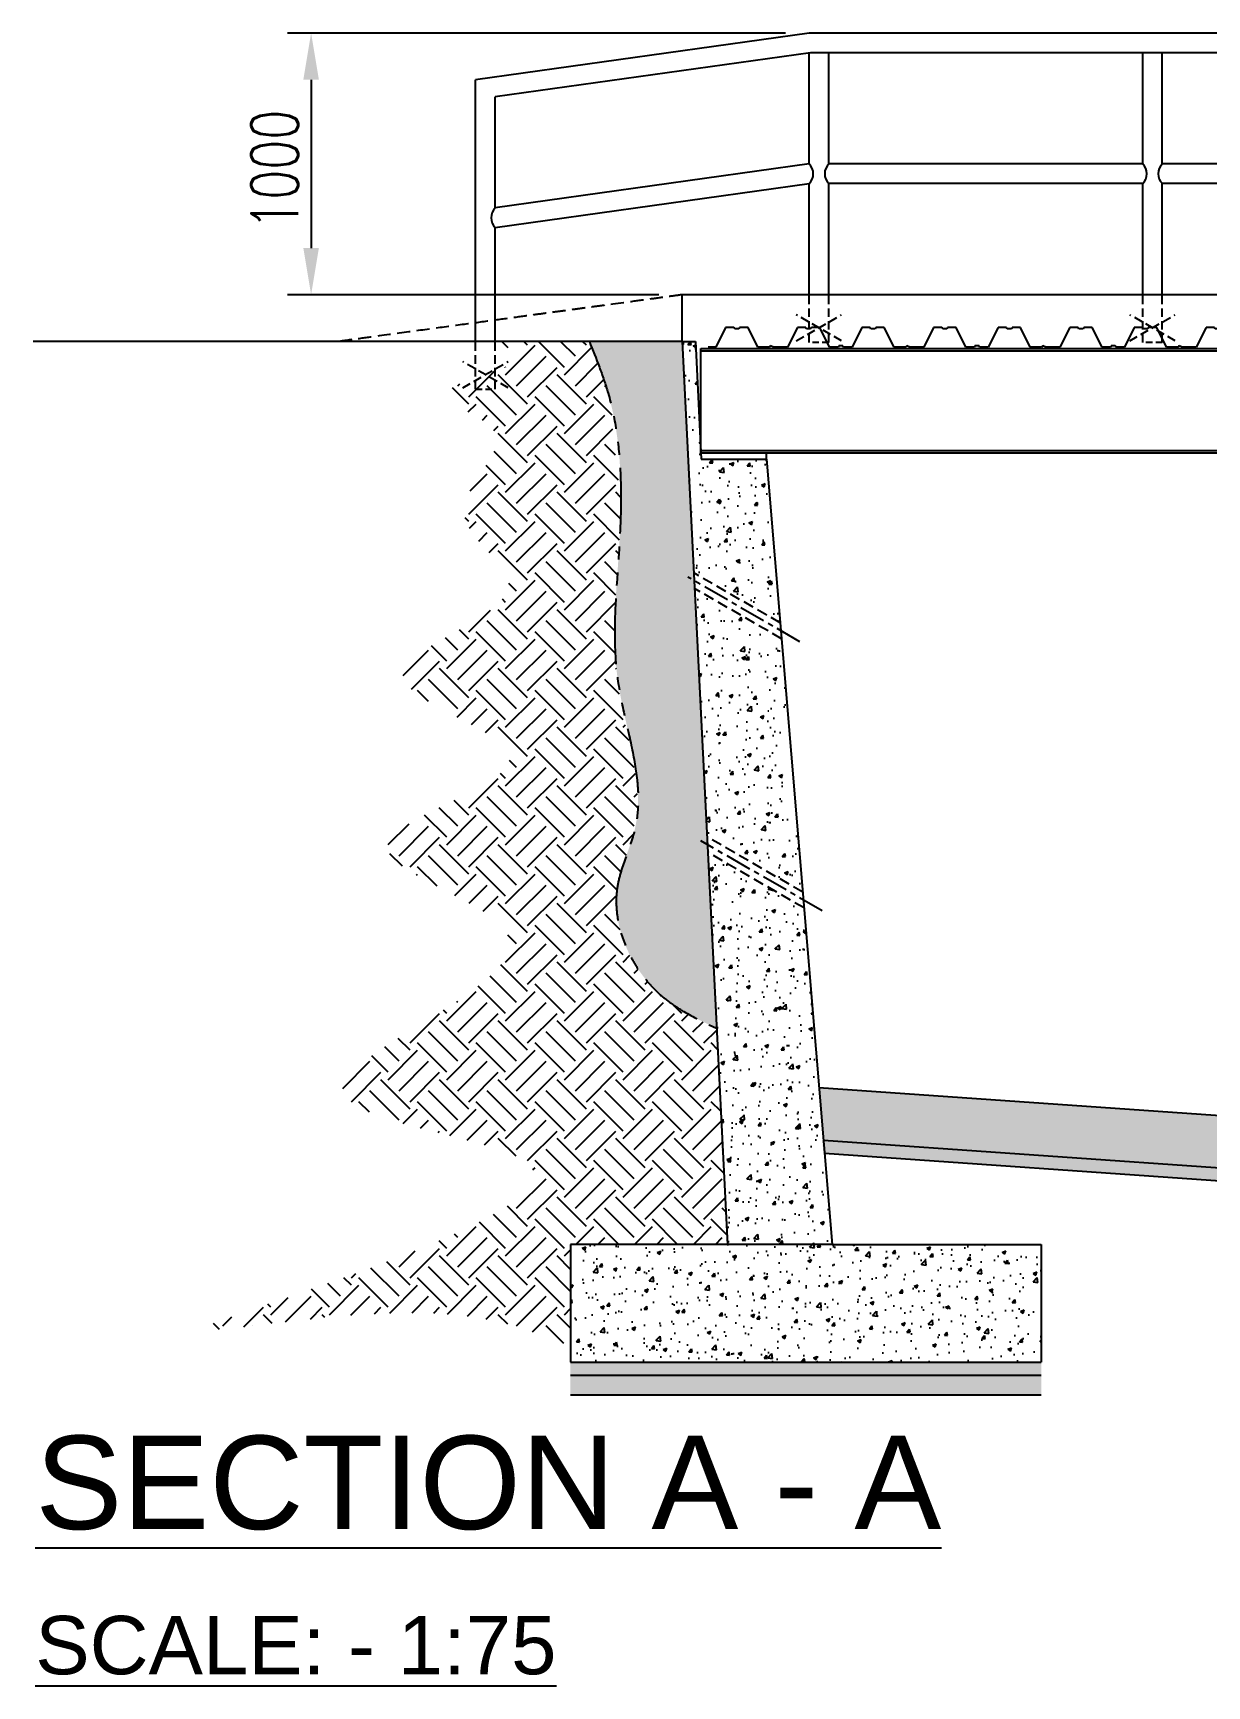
# Model space of a CAD drawing. Header units: millimetres. Extents: x -605628 to 223188, y -4937 to 493520.
# Drawn here: x -390423 to -385936, y 422634 to 428951 of the extents above; entities that cross this region are included whole.
import ezdxf

# ---------------------------------------------------------------- set-up
doc = ezdxf.new("R2010")
doc.units = ezdxf.units.MM
doc.header["$LTSCALE"] = 100
doc.header["$MEASUREMENT"] = 0
doc.header["$PDMODE"] = 3
doc.header["$PDSIZE"] = -0.5
for name, pattern in [('CENTER', [2, 1.25, -0.25, 0.25, -0.25]), ('DASHED', [0.75, 0.5, -0.25]), ('HIDDEN', [0.375, 0.25, -0.125]), ('PHANTOM', [2.5, 1.25, -0.25, 0.25, -0.25, 0.25, -0.25])]:
    doc.linetypes.add(name, pattern=pattern)
doc.layers.get('Defpoints').update_dxf_attribs({"color": 1})
for name, color, linetype in [('CFD-3', 3, 'Continuous'), ('Column', 2, 'Continuous'), ('Grid-line', 8, 'CENTER'), ('S-Dim', 1, 'Continuous'), ('S-Hatch', 8, 'Continuous'), ('ST-FOOTING', 4, 'HIDDEN'), ('ST-HATCH', 8, 'Continuous'), ('TITLE', 2, 'Continuous'), ('VENT-PIPE', 8, 'Continuous')]:
    doc.layers.add(name, color=color, linetype=linetype)
doc.styles.add('Roomname', font='sanss___.ttf')
doc.styles.add('SKEL 1_75xp', font='romans.shx', dxfattribs={"width": 0.75, "height": 178.5})
doc.dimstyles.new('1-75', dxfattribs={"dimtxt": 178.5, "dimasz": 178.5, "dimexe": 90, "dimexo": 90, "dimgap": 50, "dimtad": 1, "dimdec": 0, "dimzin": 3, "dimdsep": 46, "dimtxsty": 'SKEL 1_75xp', "dimcen": 0.0625, "dimclrd": 1, "dimclre": 1, "dimclrt": 2, "dimaunit": 1, "dimadec": 0, "dimazin": 0, "dimtfac": 1, "dimtdec": 0, "dimtofl": 0, "dimtmove": 0, "dimatfit": 3, "dimfxl": 50, "dimtolj": 1, "dimtzin": 0, "dimarcsym": 0})
pattern_1 = [(50, (-41669.96, 6719.1), (143.452037, -12.550427), [15, -165]), (355, (-41669.96, 6719.1), (-27.750267, 150.438427), [12, -132]), (100.451444, (-41658.01, 6718.06), (115.70177, 137.887998), [12.74804, -140.228422]), (46.1842, (-41669.96, 6759.1), (213.448266, -33.103856), [22.5, -247.5]), (96.635635, (-41652.18, 6756.34), (186.93239, 194.82372), [19.12207, -210.34275]), (351.184164, (-41669.96, 6759.1), (186.93239, 194.82372), [18, -198]), (21, (-41649.96, 6749.1), (119.38141, -80.523778), [15, -165]), (326, (-41649.96, 6749.1), (48.663066, 145.03001), [12, -132]), (71.451445, (-41640.02, 6742.39), (168.044475, 64.50623), [12.748038, -140.228422]), (37.5, (-41669.964, 6719.103), (2.431971, 66.578771), [0, -130.4, 0, -134, 0, -132.5]), (7.5, (-41669.964, 6719.1), (52.6139075, 78.882342), [0, -76.4, 0, -127.4, 0, -50.5]), (327.5, (-41714.564, 6719.1), (106.764487, -4.5109743), [0, -50, 0, -156, 0, -207]), (317.5, (-41734.56, 6719.1), (116.637234, 20.020996), [0, -65, 0, -103.6, 0, -147])]

# ---------------------------------------------------------------- blocks, each defined once
blk = doc.blocks.new('CFD')
at = {"layer": 'Column'}
for p, q in [((2.25, -0.25), (4, 3.25)), ((4, 3.25), (5.5, 3.25)), ((5.5, 3.25), (5.62, 3)), ((5.62, 3), (6.37, 3)), ((6.37, 3), (6.5, 3.25)), ((6.5, 3.25), (8, 3.25)), ((8, 3.25), (9.75, -0.25)), ((13.75, -0.25), (15.5, 3.25)), ((15.5, 3.25), (17, 3.25)), ((17, 3.25), (17.13, 3)), ((17.13, 3), (17.88, 3)), ((17.88, 3), (18, 3.25)), ((18, 3.25), (19.5, 3.25)), ((19.5, 3.25), (21.25, -0.25)), ((0, 0), (0.25, -0.25)), ((23.75, -0.25), (24.3, 0)), ((24.3, 0), (24.5, -0.25)), ((0.25, -0.25), (2.25, -0.25)), ((9.75, -0.25), (11.25, -0.25)), ((11.25, -0.25), (11.38, 0)), ((11.38, 0), (12.13, 0)), ((12.13, 0), (12.25, -0.25)), ((12.25, -0.25), (13.75, -0.25)), ((21.25, -0.25), (23.75, -0.25))]:
    blk.add_line(p, q, dxfattribs=at)
blk = doc.blocks.new('*D75')
at = {"layer": 'Defpoints', "color": 0, "transparency": 16777216}
for p in [(-387456.2, 428950.5), (-389360, 427950.5), (-387941.2, 427950.5)]:
    blk.add_point(p, dxfattribs=at)
at = {"layer": 'S-Dim', "color": 1, "lineweight": -2, "transparency": 16777216}
for p, q in [((-387546.2, 428950.5), (-389450, 428950.5)), ((-389360, 428772), (-389360, 428129)), ((-388031.2, 427950.5), (-389450, 427950.5))]:
    blk.add_line(p, q, dxfattribs=at)
at = {"layer": 'S-Dim', "color": 1, "transparency": 16777216}
for points in [[(-389389.7, 428772), (-389330.2, 428772), (-389360, 428950.5)], [(-389389.7, 428129), (-389330.2, 428129), (-389360, 427950.5)]]:
    blk.add_solid(points, dxfattribs=at)
at = {"layer": 'S-Dim', "color": 5, "transparency": 16777216, "insert": (-389648, 428428), "char_height": 178.5, "attachment_point": 5, "rotation": 90, "style": 'SKEL 1_75xp'}
blk.add_mtext('\\A1;{\\C5;\\P}1000', dxfattribs=at)

msp = doc.modelspace()

# ---------------------------------------------------------------- hatches: boundary and pattern name
h = msp.add_hatch()
h.set_pattern_fill('AR-CONC', color=8, scale=20, style=0)
h.set_pattern_definition(pattern_1)
h.paths.add_polyline_path([(-387618.7, 427321.6), (-387868.7, 427321.6), (-387891.2, 427771.6), (-387941.2, 427771.6), (-387897, 426887.3), (-387566.6, 426696.5)])
h = msp.add_hatch()
h.set_pattern_fill('AR-CONC', color=8, scale=20, style=0)
h.set_pattern_definition(pattern_1)
h.paths.add_polyline_path([(-387561.5, 426635.9), (-387894, 426827.8), (-387846.5, 425879.1), (-387480.9, 425668)])
h = msp.add_hatch()
h.set_pattern_fill('AR-CONC', color=8, scale=20, style=0)
h.set_pattern_definition(pattern_1)
h.paths.add_polyline_path([(-387475.8, 425607.3), (-387843.6, 425819.6), (-387768.7, 424321.6), (-387368.7, 424321.6)])
h = msp.add_hatch()
h.set_pattern_fill('AR-CONC', color=8, scale=20, style=0)
h.set_pattern_definition(pattern_1)
h.paths.add_polyline_path([(-382318.7, 424921.6), (-384868.2, 424743.8), (-387418.7, 424921.6), (-387401.9, 424720.4), (-384870.9, 424544), (-382335.4, 424721.3)])
h = msp.add_hatch()
h.set_pattern_fill('AR-CONC', color=8, scale=20, style=0)
h.set_pattern_definition(pattern_1)
h.paths.add_polyline_path([(-386568.7, 424321.6), (-387368.7, 424321.6), (-387768.7, 424321.6), (-388368.7, 424321.6), (-388368.7, 423871.6), (-386568.7, 423871.6)])
at = {"layer": 'S-Hatch'}
h = msp.add_hatch(dxfattribs=at)
h.set_pattern_fill('EARTH', color=256, scale=635, angle=45, style=0)
h.set_pattern_definition([(45, (-41669.96, 4590.66), (1e-14, 224.506403), [158.75, -158.75]), (45, (-41712.06, 4632.75), (1e-14, 224.506403), [158.75, -158.75]), (45, (-41754.15, 4674.85), (1e-14, 224.506403), [158.75, -158.75]), (135, (-41754.15, 4702.91), (-224.506403, 4e-14), [158.75, -158.75]), (135, (-41712.06, 4745), (-224.506403, 4e-14), [158.75, -158.75]), (135, (-41669.96, 4787.1), (-224.506403, 4e-14), [158.75, -158.75])])
h.paths.add_polyline_path([(-388203, 427638.4), (-388202.9, 427639.2), (-388202.8, 427640.1)])
h.paths.add_polyline_path([(-388209.6, 427533.9), (-388209.6, 427534.8), (-388209.6, 427533)])
h.paths.add_polyline_path([(-388209.6, 427530.4), (-388209.6, 427531.2), (-388209.6, 427529.5)])
h.paths.add_polyline_path([(-388209.6, 427537.4), (-388209.6, 427538.3), (-388209.6, 427536.5)])
h.paths.add_polyline_path([(-388209.6, 427526.8), (-388209.6, 427527.7), (-388209.6, 427526)])
h.paths.add_polyline_path([(-388209.5, 427540.9), (-388209.5, 427541.8), (-388209.5, 427540)])
h.paths.add_polyline_path([(-388209.6, 427523.3), (-388209.6, 427524.2), (-388209.6, 427522.4)])
h.paths.add_polyline_path([(-388209.5, 427544.4), (-388209.4, 427545.3), (-388209.5, 427543.5)])
h.paths.add_polyline_path([(-388209.6, 427519.8), (-388209.6, 427520.7), (-388209.6, 427518.9)])
h.paths.add_polyline_path([(-388209.4, 427547.9), (-388209.4, 427548.8), (-388209.4, 427547.1)])
h.paths.add_polyline_path([(-388209.6, 427516.3), (-388209.6, 427517.2), (-388209.6, 427515.4)])
h.paths.add_polyline_path([(-388209.3, 427551.5), (-388209.3, 427552.3), (-388209.3, 427550.6)])
h.paths.add_polyline_path([(-388209.6, 427513.4), (-388209.6, 427513.6), (-388209.6, 427511.9), (-388209.5, 427510.1), (-388209.5, 427508.4), (-388209.5, 427506.6), (-388209.4, 427504.8), (-388209.4, 427503.1), (-388209.4, 427501.3), (-388209.3, 427499.6), (-388209.3, 427497.8), (-388209.2, 427496.1), (-388209.2, 427494.3), (-388209.1, 427492.5), (-388209.1, 427490.8), (-388209, 427489), (-388209, 427487.3), (-388208.9, 427485.5), (-388208.9, 427483.7), (-388208.8, 427482), (-388208.7, 427480.2), (-388208.6, 427478.5), (-388208.6, 427476.7), (-388208.5, 427474.9), (-388208.4, 427473.2), (-388208.3, 427471.4), (-388208.3, 427469.6), (-388208.2, 427467.9), (-388208.1, 427466.1), (-388208, 427464.4), (-388207.9, 427462.6), (-388207.8, 427460.8), (-388207.7, 427459.1), (-388207.6, 427457.3), (-388207.5, 427455.6), (-388207.4, 427453.8), (-388207.3, 427452), (-388207.2, 427450.3), (-388207.1, 427448.5), (-388207, 427446.8), (-388206.9, 427445), (-388206.7, 427443.2), (-388206.6, 427441.5), (-388206.5, 427439.7), (-388206.4, 427437.9), (-388206.3, 427436.2), (-388206.1, 427434.4), (-388206, 427432.7), (-388205.9, 427430.9), (-388205.7, 427429.1), (-388205.6, 427427.4), (-388205.5, 427425.6), (-388205.3, 427423.9), (-388205.2, 427422.1), (-388205, 427420.3), (-388204.9, 427418.6), (-388204.8, 427416.8), (-388204.6, 427415), (-388204.5, 427413.3), (-388204.3, 427411.5), (-388204.2, 427409.8), (-388204, 427408), (-388203.8, 427406.2), (-388203.7, 427404.5), (-388203.5, 427402.7), (-388203.4, 427400.9), (-388203.2, 427399.2), (-388203, 427397.4), (-388202.9, 427395.7), (-388202.7, 427393.9), (-388202.5, 427392.1), (-388202.4, 427390.4), (-388202.2, 427388.6), (-388202, 427386.8), (-388201.9, 427385.1), (-388201.7, 427383.3), (-388201.5, 427381.6), (-388201.3, 427379.8), (-388201.1, 427378), (-388201, 427376.3), (-388200.8, 427374.5), (-388200.6, 427372.7), (-388200.4, 427371), (-388200.2, 427369.2), (-388200, 427367.5), (-388199.9, 427365.7), (-388199.7, 427363.9), (-388199.5, 427362.2), (-388199.3, 427360.4), (-388199.1, 427358.6), (-388198.9, 427356.9), (-388198.7, 427355.1), (-388198.5, 427353.3), (-388198.3, 427351.6), (-388198.1, 427349.8), (-388197.9, 427348.1), (-388197.7, 427346.3), (-388197.5, 427344.5), (-388197.3, 427342.8), (-388197.1, 427341), (-388196.9, 427339.2), (-388196.7, 427337.5), (-388196.5, 427335.7), (-388196.3, 427333.9), (-388196.1, 427332.2), (-388195.9, 427330.4), (-388195.6, 427328.7), (-388195.4, 427326.9), (-388195.2, 427325.1), (-388195, 427323.4), (-388194.8, 427321.6), (-388193.7, 427312.5), (-388192.6, 427303.3), (-388191.4, 427294.2), (-388190.3, 427285.1), (-388189.1, 427275.9), (-388187.9, 427266.8), (-388186.8, 427257.6), (-388185.6, 427248.5), (-388184.5, 427239.4), (-388183.3, 427230.2), (-388182.1, 427221.1), (-388181, 427211.9), (-388179.9, 427202.8), (-388178.8, 427193.7), (-388177.7, 427184.5), (-388176.6, 427175.4), (-388176.1, 427170.9), (-388176, 427149.5), (-388177.6, 427085), (-388180.4, 427020.5), (-388184.3, 426956.3), (-388188.7, 426892.3), (-388193.1, 426828.6), (-388196.7, 426764.9), (-388199, 426701.3), (-388199.4, 426637.7), (-388197.2, 426574), (-388191.8, 426510.1), (-388189, 426490.9), (-388188.9, 426489.8), (-388188.1, 426480.5), (-388187.2, 426471.3), (-388186.1, 426462.1), (-388185, 426452.9), (-388183.8, 426443.7), (-388182.4, 426434.5), (-388181.1, 426425.2), (-388179.6, 426416), (-388178, 426406.8), (-388176.4, 426397.5), (-388174.7, 426388.3), (-388173, 426379.1), (-388171.2, 426369.8), (-388169.3, 426360.6), (-388167.4, 426351.4), (-388165.5, 426342.2), (-388163.6, 426332.9), (-388161.6, 426323.7), (-388159.5, 426314.5), (-388157.5, 426305.3), (-388155.5, 426296), (-388153.4, 426286.8), (-388151.3, 426277.6), (-388149.3, 426268.4), (-388147.2, 426259.2), (-388145.2, 426250), (-388143.1, 426240.8), (-388141.1, 426231.6), (-388139.1, 426222.4), (-388137.1, 426213.3), (-388135.2, 426204.1), (-388133.3, 426194.9), (-388131.5, 426185.8), (-388129.7, 426176.6), (-388127.9, 426167.5), (-388126.2, 426158.4), (-388124.6, 426149.3), (-388123.1, 426140.2), (-388121.6, 426131.1), (-388120.2, 426122), (-388118.8, 426112.9), (-388117.6, 426103.8), (-388116.5, 426094.7), (-388115.4, 426085.7), (-388114.5, 426076.7), (-388113.6, 426067.6), (-388112.9, 426058.6), (-388112.3, 426049.6), (-388111.8, 426040.6), (-388111.5, 426031.7), (-388111.3, 426022.7), (-388111.2, 426013.8), (-388111.2, 426004.8), (-388111.4, 425995.9), (-388111.8, 425987), (-388112.3, 425978.1), (-388113, 425969.3), (-388113.8, 425960.4), (-388114.8, 425951.6), (-388116, 425942.8), (-388117.4, 425934), (-388118.9, 425925.2), (-388120.6, 425916.4), (-388122.6, 425907.7), (-388124.7, 425899), (-388127, 425890.3), (-388129.5, 425881.6), (-388132.1, 425872.9), (-388134.8, 425864.2), (-388137.7, 425855.5), (-388140.6, 425846.9), (-388143.6, 425838.2), (-388146.7, 425829.5), (-388149.8, 425820.9), (-388152.9, 425812.2), (-388156, 425803.5), (-388159.1, 425794.8), (-388162.2, 425786.1), (-388165.3, 425777.4), (-388168.2, 425768.6), (-388171.1, 425759.8), (-388173.9, 425751), (-388176.6, 425742.2), (-388179.1, 425733.4), (-388181.5, 425724.5), (-388183.8, 425715.6), (-388185.8, 425706.6), (-388187.6, 425697.7), (-388189.3, 425688.6), (-388190.6, 425679.6), (-388191.8, 425670.4), (-388192.7, 425661.3), (-388193.3, 425652.1), (-388193.7, 425642.9), (-388193.9, 425633.6), (-388193.8, 425624.4), (-388193.5, 425615.1), (-388193, 425605.8), (-388192.2, 425596.5), (-388191.3, 425587.1), (-388190.1, 425577.8), (-388188.7, 425568.5), (-388187.1, 425559.2), (-388185.3, 425549.9), (-388183.2, 425540.7), (-388181, 425531.4), (-388178.6, 425522.2), (-388176, 425513), (-388173.2, 425503.8), (-388170.2, 425494.7), (-388167, 425485.6), (-388163.6, 425476.6), (-388160.1, 425467.6), (-388156.4, 425458.7), (-388152.5, 425449.9), (-388148.4, 425441.1), (-388144.2, 425432.4), (-388139.8, 425423.7), (-388135.3, 425415.1), (-388130.6, 425406.7), (-388125.7, 425398.3), (-388120.7, 425390), (-388115.5, 425381.8), (-388110.2, 425373.7), (-388104.8, 425365.7), (-388099.2, 425357.8), (-388093.5, 425350), (-388087.7, 425342.3), (-388081.7, 425334.8), (-388075.6, 425327.4), (-388069.4, 425320.1), (-388063.1, 425313), (-388056.6, 425306), (-388050.1, 425299.2), (-388043.4, 425292.4), (-388036.6, 425285.9), (-388029.7, 425279.5), (-388022.8, 425273.3), (-388015.7, 425267.2), (-388008.5, 425261.3), (-388001.3, 425255.6), (-387994, 425250), (-387986.5, 425244.5), (-387979, 425239.2), (-387971.5, 425234), (-387963.8, 425228.9), (-387956.1, 425223.9), (-387948.4, 425219.1), (-387940.5, 425214.3), (-387932.6, 425209.7), (-387924.7, 425205.1), (-387916.7, 425200.7), (-387908.7, 425196.3), (-387900.6, 425191.9), (-387892.5, 425187.7), (-387884.3, 425183.5), (-387876.2, 425179.4), (-387867.9, 425175.3), (-387859.7, 425171.2), (-387851.5, 425167.2), (-387843.2, 425163.2), (-387834.9, 425159.3), (-387826.6, 425155.4), (-387818.3, 425151.4), (-387810, 425147.5), (-387768.7, 424321.6), (-388368.7, 424321.6), (-388368.7, 423932), (-388395.1, 423942.9), (-388421.7, 423953.7), (-388448.7, 423964.2), (-388476, 423974.4), (-388503.8, 423984.3), (-388532.1, 423993.8), (-388561, 424003), (-388590.6, 424011.6), (-388620.9, 424019.7), (-388652, 424027.2), (-388684, 424034.1), (-388717, 424040.2), (-388750.9, 424045.7), (-388786, 424050.4), (-388822.2, 424054.2), (-388859.7, 424057.1), (-388898.4, 424059.2), (-388938.3, 424060.3), (-388979.2, 424060.5), (-389021, 424060), (-389063.3, 424058.8), (-389106.1, 424057), (-389149.1, 424054.6), (-389192.2, 424051.7), (-389235.2, 424048.4), (-389277.8, 424044.7), (-389319.9, 424040.7), (-389361.3, 424036.5), (-389401.8, 424032.1), (-389441.3, 424027.7), (-389479.5, 424023.2), (-389516.2, 424018.8), (-389551.3, 424014.5), (-389584.5, 424010.4), (-389615.8, 424006.6), (-389644.8, 424003.1), (-389671.4, 423999.9), (-389695.4, 423997.2), (-389716.7, 423995.1), (-389735, 423993.5), (-389750.2, 423992.7), (-389762, 423992.5), (-389770.2, 423993.1), (-389774.8, 423994.6), (-389775.5, 423997.1), (-389772, 424000.5), (-389764.6, 424005), (-389753.5, 424010.4), (-389738.7, 424016.7), (-389720.5, 424023.9), (-389699.2, 424031.9), (-389674.9, 424040.8), (-389647.8, 424050.5), (-389618.1, 424060.8), (-389586, 424071.9), (-389551.8, 424083.7), (-389515.5, 424096.1), (-389477.5, 424109.1), (-389438, 424122.7), (-389397, 424136.8), (-389354.9, 424151.4), (-389311.8, 424166.4), (-389268, 424181.9), (-389223.5, 424197.7), (-389178.7, 424213.9), (-389133.7, 424230.4), (-389088.8, 424247.2), (-389044.1, 424264.3), (-388999.9, 424281.5), (-388956.2, 424298.9), (-388913.4, 424316.4), (-388871.7, 424334.1), (-388831.2, 424351.8), (-388792.1, 424369.5), (-388754.7, 424387.2), (-388719.1, 424404.9), (-388685.5, 424422.4), (-388654.3, 424439.9), (-388625.4, 424457.2), (-388599.2, 424474.4), (-388575.9, 424491.3), (-388555.6, 424507.9), (-388538.5, 424524.2), (-388524.9, 424540.3), (-388515, 424555.9), (-388508.9, 424571.1), (-388506.8, 424585.9), (-388509, 424600.3), (-388515.7, 424614.1), (-388527.1, 424627.3), (-388543.1, 424640), (-388563.5, 424652.2), (-388587.9, 424663.9), (-388615.7, 424675.3), (-388646.6, 424686.2), (-388680.2, 424696.9), (-388715.9, 424707.4), (-388753.4, 424717.6), (-388792.2, 424727.8), (-388832, 424737.9), (-388872.1, 424748), (-388912.3, 424758.1), (-388952.1, 424768.3), (-388991.1, 424778.7), (-389028.7, 424789.4), (-389064.7, 424800.3), (-389098.5, 424811.5), (-389129.7, 424823.1), (-389157.9, 424835.2), (-389182.6, 424847.8), (-389203.5, 424860.9), (-389220, 424874.7), (-389231.8, 424889.2), (-389238.4, 424904.3), (-389239.5, 424920.3), (-389234.9, 424937.1), (-389225.2, 424954.6), (-389210.8, 424972.8), (-389192.1, 424991.6), (-389169.6, 425011.1), (-389143.8, 425031.1), (-389115, 425051.7), (-389083.7, 425072.7), (-389050.4, 425094.2), (-389015.5, 425116), (-388979.5, 425138.2), (-388942.7, 425160.7), (-388905.7, 425183.4), (-388868.8, 425206.4), (-388832.6, 425229.5), (-388797.4, 425252.7), (-388763.7, 425275.9), (-388732, 425299.2), (-388702.6, 425322.5), (-388676.1, 425345.7), (-388652.9, 425368.8), (-388633.4, 425391.7), (-388618, 425414.5), (-388607.2, 425436.9), (-388601.5, 425459.1), (-388601.3, 425481), (-388607, 425502.4), (-388619, 425523.4), (-388636.7, 425544.1), (-388659.5, 425564.3), (-388686.4, 425584.2), (-388716.8, 425603.7), (-388749.8, 425622.9), (-388784.7, 425641.9), (-388820.6, 425660.6), (-388856.9, 425679.1), (-388892.6, 425697.4), (-388927.1, 425715.6), (-388959.5, 425733.6), (-388989.1, 425751.5), (-389015.1, 425769.3), (-389036.7, 425787.1), (-389053.1, 425804.8), (-389063.5, 425822.6), (-389067.1, 425840.4), (-389063.3, 425858.2), (-389052.2, 425876.1), (-389034.6, 425894.1), (-389011.5, 425912.1), (-388983.7, 425930.2), (-388952.1, 425948.4), (-388917.7, 425966.6), (-388881.2, 425984.9), (-388843.6, 426003.3), (-388805.8, 426021.7), (-388768.6, 426040.1), (-388733, 426058.6), (-388699.8, 426077.1), (-388669.9, 426095.7), (-388644.3, 426114.3), (-388623.7, 426133), (-388609.1, 426151.7), (-388601.4, 426170.4), (-388601.4, 426189.2), (-388609.5, 426208), (-388624.8, 426226.8), (-388646.3, 426245.7), (-388672.8, 426264.6), (-388703.3, 426283.5), (-388736.9, 426302.4), (-388772.4, 426321.4), (-388808.9, 426340.4), (-388845.2, 426359.4), (-388880.3, 426378.4), (-388913.2, 426397.5), (-388942.9, 426416.6), (-388968.3, 426435.7), (-388988.3, 426454.8), (-389001.9, 426473.9), (-389008, 426493.1), (-389005.9, 426512.3), (-388996, 426531.5), (-388979.3, 426550.8), (-388956.9, 426570.1), (-388929.7, 426589.6), (-388898.8, 426609.3), (-388865.2, 426629.1), (-388829.9, 426649.1), (-388793.9, 426669.4), (-388758.2, 426689.9), (-388723.9, 426710.7), (-388692, 426731.8), (-388663.5, 426753.3), (-388639.3, 426775.1), (-388620.6, 426797.3), (-388608.3, 426819.9), (-388603.5, 426843), (-388607, 426866.5), (-388618.2, 426890.6), (-388635.3, 426915.2), (-388656.5, 426940.4), (-388680.2, 426966.1), (-388704.5, 426992.5), (-388727.8, 427019.5), (-388748.2, 427047.3), (-388764, 427075.7), (-388773.4, 427104.9), (-388774.8, 427134.8), (-388767.8, 427165.5), (-388754.3, 427196.5), (-388736.4, 427227.8), (-388716.1, 427258.9), (-388695.4, 427289.7), (-388676.4, 427319.8), (-388661.2, 427349), (-388651.7, 427377), (-388650.1, 427403.5), (-388658.4, 427428.4), (-388677.9, 427451.2), (-388706.2, 427472.4), (-388739.3, 427491.9), (-388773.4, 427510.2), (-388804.5, 427527.5), (-388828.7, 427544.1), (-388842.1, 427560.2), (-388841, 427576.1), (-388825.5, 427591.8), (-388798.7, 427607.3), (-388763.7, 427622.6), (-388723.6, 427637.6), (-388681.5, 427652.3), (-388640.6, 427666.5), (-388604, 427680.3), (-388574.8, 427693.6), (-388556.1, 427706.3), (-388551, 427718.4), (-388561.4, 427729.8), (-388584.8, 427740.7), (-388617.9, 427751.2), (-388657.5, 427761.5), (-388700.4, 427771.6), (-388296.4, 427771.6), (-388269, 427702.7), (-388243.5, 427633.4), (-388221.5, 427563.1)])
h.paths.add_polyline_path([(-388209.2, 427555), (-388209.2, 427555.8), (-388209.2, 427554.1)])
h.paths.add_polyline_path([(-388191.9, 427719), (-388191.7, 427719.9), (-388191.6, 427720.8)])
h.paths.add_polyline_path([(-388209.1, 427558.5), (-388209.1, 427559.4), (-388209.1, 427557.6)])
h.paths.add_polyline_path([(-388192.4, 427715.5), (-388192.3, 427716.4), (-388192.2, 427717.3)])
h.paths.add_polyline_path([(-388209, 427562), (-388208.9, 427562.9), (-388209, 427561.1)])
h.paths.add_polyline_path([(-388193, 427712), (-388192.8, 427712.9), (-388192.7, 427713.8)])
h.paths.add_polyline_path([(-388208.8, 427565.5), (-388208.8, 427566.4), (-388208.9, 427564.6)])
h.paths.add_polyline_path([(-388193.5, 427708.5), (-388193.4, 427709.4), (-388193.2, 427710.3)])
h.paths.add_polyline_path([(-388208.7, 427569), (-388208.6, 427569.9), (-388208.7, 427568.1)])
h.paths.add_polyline_path([(-388194, 427705), (-388193.9, 427705.9), (-388193.8, 427706.8)])
h.paths.add_polyline_path([(-388208.5, 427572.5), (-388208.5, 427573.4), (-388208.6, 427571.7)])
h.paths.add_polyline_path([(-388194.6, 427701.5), (-388194.4, 427702.4), (-388194.3, 427703.2)])
h.paths.add_polyline_path([(-388208.3, 427576), (-388208.3, 427576.9), (-388208.4, 427575.2)])
h.paths.add_polyline_path([(-388195.1, 427698), (-388195, 427698.9), (-388194.8, 427699.7)])
h.paths.add_polyline_path([(-388208.1, 427579.6), (-388208.1, 427580.4), (-388208.2, 427578.7)])
h.paths.add_polyline_path([(-388195.6, 427694.5), (-388195.5, 427695.4), (-388195.4, 427696.2)])
h.paths.add_polyline_path([(-388207.9, 427583.1), (-388207.9, 427584), (-388208, 427582.2)])
h.paths.add_polyline_path([(-388196.1, 427691), (-388196, 427691.8), (-388195.9, 427692.7)])
h.paths.add_polyline_path([(-388207.7, 427586.6), (-388207.6, 427587.5), (-388207.8, 427585.7)])
h.paths.add_polyline_path([(-388196.6, 427687.5), (-388196.5, 427688.3), (-388196.4, 427689.2)])
h.paths.add_polyline_path([(-388207.5, 427590.1), (-388207.4, 427591), (-388207.5, 427589.2)])
h.paths.add_polyline_path([(-388197.1, 427684), (-388197, 427684.8), (-388196.9, 427685.7)])
h.paths.add_polyline_path([(-388207.2, 427593.6), (-388207.2, 427594.5), (-388207.3, 427592.7)])
h.paths.add_polyline_path([(-388197.6, 427680.5), (-388197.5, 427681.3), (-388197.4, 427682.2)])
h.paths.add_polyline_path([(-388207, 427597.1), (-388206.9, 427598), (-388207, 427596.2)])
h.paths.add_polyline_path([(-388198.1, 427677), (-388198, 427677.8), (-388197.9, 427678.7)])
h.paths.add_polyline_path([(-388206.7, 427600.6), (-388206.6, 427601.5), (-388206.8, 427599.8)])
h.paths.add_polyline_path([(-388198.6, 427673.4), (-388198.5, 427674.3), (-388198.4, 427675.2)])
h.paths.add_polyline_path([(-388206.4, 427604.1), (-388206.3, 427605), (-388206.5, 427603.3)])
h.paths.add_polyline_path([(-388199.1, 427669.9), (-388199, 427670.8), (-388198.9, 427671.7)])
h.paths.add_polyline_path([(-388206.1, 427607.7), (-388206, 427608.5), (-388206.2, 427606.8)])
h.paths.add_polyline_path([(-388199.6, 427666.4), (-388199.4, 427667.3), (-388199.3, 427668.2)])
h.paths.add_polyline_path([(-388205.8, 427611.2), (-388205.7, 427612), (-388205.9, 427610.3)])
h.paths.add_polyline_path([(-388200, 427662.9), (-388199.9, 427663.8), (-388199.8, 427664.7)])
h.paths.add_polyline_path([(-388205.5, 427614.7), (-388205.4, 427615.6), (-388205.6, 427613.8)])
h.paths.add_polyline_path([(-388200.5, 427659.4), (-388200.4, 427660.3), (-388200.3, 427661.2)])
h.paths.add_polyline_path([(-388205.1, 427618.2), (-388205.1, 427619.1), (-388205.2, 427617.3)])
h.paths.add_polyline_path([(-388200.9, 427655.9), (-388200.8, 427656.8), (-388200.7, 427657.7)])
h.paths.add_polyline_path([(-388204.8, 427621.7), (-388204.7, 427622.6), (-388204.9, 427620.8)])
h.paths.add_polyline_path([(-388201.4, 427652.4), (-388201.3, 427653.3), (-388201.1, 427654.2)])
h.paths.add_polyline_path([(-388204.4, 427625.2), (-388204.4, 427626.1), (-388204.5, 427624.3)])
h.paths.add_polyline_path([(-388201.8, 427648.9), (-388201.7, 427649.8), (-388201.6, 427650.6)])
h.paths.add_polyline_path([(-388204.1, 427628.7), (-388204, 427629.6), (-388204.2, 427627.8)])
h.paths.add_polyline_path([(-388202.2, 427645.4), (-388202.1, 427646.3), (-388202, 427647.1)])
h.paths.add_polyline_path([(-388203.7, 427632.2), (-388203.6, 427633.1), (-388203.8, 427631.4)])
h.paths.add_polyline_path([(-388202.6, 427641.9), (-388202.5, 427642.7), (-388202.4, 427643.6)])
h.paths.add_polyline_path([(-388203.4, 427634.9), (-388203.3, 427635.7), (-388203.2, 427636.6)])
h = msp.add_hatch(dxfattribs=at)
h.set_pattern_fill('GRAVEL', color=256, scale=177.8, style=0)
h.set_pattern_definition([(228.0127875, (-41541.948, 4768.46), (-1422.4, -1600.2), [23.9205, -2368.133855]), (184.9697407, (-41557.95, 4750.6794), (2133.6, 177.8), [41.04833, -4063.78342]), (132.510447, (-41598.844, 4747.123), (1778, -1955.8), [28.943706, -2865.430596]), (267.273689, (-41668.186, 4702.673), (177.8, 3556), [37.380316, -3700.65062]), (292.8336542, (-41669.964, 4665.335), (-889, 2133.6), [36.65436, -3628.78654]), (357.273689, (-41655.74, 4631.553), (-3556, 177.8), [37.380316, -3700.65062]), (37.6942405, (-41618.402, 4629.7754), (-2311.4, -1778), [49.433556, -4893.91807]), (72.2553284, (-41579.286, 4660.0014), (1244.6, 3911.6), [46.670366, -4620.36796]), (121.4295656, (-41565.062, 4704.451), (-1422.4, 2311.4), [37.50691, -3713.1882]), (175.2363583, (-41584.62, 4736.455), (1955.8, -177.8), [42.81993, -2098.175587]), (222.3974378, (-41627.292, 4740.0114), (-2133.6, -1955.8), [55.375454, -5482.174076]), (138.814075, (-41492.164, 4700.895), (-1244.6, 1066.8), [18.90032, -1871.13961]), (171.4692344, (-41506.388, 4713.341), (2311.4, -355.6), [35.95774, -3559.82473]), (225, (-41541.95, 4718.68), (-2e-14, -177.8), [25.144654, -226.30252]), (203.1985905, (-41554.394, 4740.011), (889, 355.6), [13.54089, -1340.543566]), (291.8014095, (-41566.84, 4734.677), (-177.8, 533.4), [19.149593, -938.33271]), (30.9637565, (-41559.728, 4716.897), (533.4, 355.6), [31.102376, -1005.64087]), (161.565051, (-41533.06, 4732.9), (355.6, -177.8), [22.4901, -539.76287]), (16.3895403, (-41669.964, 4734.677), (1778, 533.4), [31.50616, -3119.117867]), (70.346176, (-41639.738, 4743.567), (-711.2, -1955.8), [26.431926, -2616.7551]), (293.1985905, (-41533.058, 4768.46), (-355.6, 889), [27.081607, -1327.00285]), (343.6104597, (-41522.39, 4743.567), (-1778, 533.4), [31.50616, -3119.117867]), (339.4439548, (-41669.964, 4624.441), (-889, 355.6), [30.382464, -1488.7414]), (294.7751406, (-41641.516, 4613.773), (-889, 1955.8), [25.45705, -2520.251537]), (66.8014095, (-41531.28, 4590.66), (355.6, 889), [27.081607, -1327.00285]), (17.3540246, (-41520.612, 4615.551), (-2311.4, -711.2), [29.80479, -2950.66632]), (69.4439548, (-41618.402, 4590.66), (-355.6, -889), [15.19123, -1503.932634]), (101.3099325, (-41541.948, 4590.66), (-177.8, 711.2), [9.06602, -897.53965]), (165.9637565, (-41543.726, 4599.55), (533.4, -177.8), [36.65436, -696.43382]), (186.009006, (-41579.286, 4608.439), (1778, 177.8), [33.96869, -3362.89554]), (303.690068, (-41559.73, 4700.895), (-177.8, 355.6), [25.64267, -615.424345]), (353.1572266, (-41545.504, 4679.5594), (3022.6, -355.6), [44.768973, -4432.120635]), (60.945396, (-41501.054, 4674.225), (-711.2, -1244.6), [18.305577, -1812.25746]), (90, (-41492.16, 4690.23), (-177.8, 177.8), [10.668, -167.132]), (120.2564372, (-41582.842, 4613.773), (711.2, -1244.6), [24.70069, -2445.375854]), (48.0127875, (-41595.288, 4635.11), (1422.4, 1600.2), [47.841, -2344.213354]), (0, (-41563.28, 4670.67), (177.8, 177.8), [46.228, -131.572]), (325.3048465, (-41517.056, 4670.669), (1778, -1244.6), [28.11267, -2783.15217]), (254.054604, (-41493.942, 4654.667), (-177.8, -711.2), [25.888036, -1268.5155]), (207.6459754, (-41501.054, 4629.7754), (-3378.2, -1778), [42.150157, -4172.87251]), (175.4260787, (-41538.392, 4610.2174), (-2311.4, 177.8), [44.59206, -4414.60925])])
edge = h.paths.add_edge_path()
edge.add_spline(control_points=[(-387810, 425147.5), (-387885.4, 425183), (-388093.9, 425281.3), (-388251.5, 425624.6), (-388044.9, 426012.3), (-388234.5, 426463.6), (-388169.5, 427014), (-388171.4, 427460.6), (-388270.2, 427706.6), (-388296.4, 427771.6)], knot_values=[0, 0, 0, 0, 249.190351, 688.854985, 927.11024, 1503.367632, 2014.480251, 2597.247196, 2806.741177, 2806.741177, 2806.741177, 2806.741177], degree=3, periodic=0)
edge.add_line((-388296.4, 427771.6), (-387941.2, 427771.6))
edge.add_line((-387941.2, 427771.6), (-387810, 425147.5))
h = msp.add_hatch(dxfattribs=at)
h.set_pattern_fill('AR-SAND', color=256, scale=10)
h.set_pattern_definition([(37.5, (-41669.964, 6669.103), (-0.6299336, 19.2682377), [0, -15.2, 0, -17, 0, -16.25]), (7.5, (-41669.964, 6669.103), (17.697767, 28.2214607), [0, -8.2, 0, -13.7, 0, -5.25]), (327.5, (-41682.264, 6669.103), (31.1414186, 0.05659054), [0, -5, 0, -18, 0, -23.5]), (317.5, (-41682.264, 6669.103), (30.061266, 8.7767556), [0, -2.5, 0, -11.8, 0, -13.5])])
h.paths.add_polyline_path([(-382335.4, 424671.2), (-382331.2, 424721.6), (-384874.4, 424543.8), (-387406.1, 424720.7), (-387401.9, 424670.3), (-384874.4, 424493.7)])
h = msp.add_hatch(dxfattribs=at)
h.set_pattern_fill('AR-SAND', color=256, scale=10)
h.set_pattern_definition([(37.5, (-41669.964, 4590.66), (-0.6299336, 19.2682377), [0, -15.2, 0, -17, 0, -16.25]), (7.5, (-41669.964, 4590.66), (17.697767, 28.2214607), [0, -8.2, 0, -13.7, 0, -5.25]), (327.5, (-41682.264, 4590.66), (31.1414186, 0.05659054), [0, -5, 0, -18, 0, -23.5]), (317.5, (-41682.264, 4590.66), (30.061266, 8.7767556), [0, -2.5, 0, -11.8, 0, -13.5])])
h.paths.add_polyline_path([(-388368.7, 423871.6), (-386568.7, 423871.6), (-386568.7, 423821.6), (-388368.7, 423821.6)])
h = msp.add_hatch(dxfattribs=at)
h.set_pattern_fill('GRAVEL', color=8, scale=120)
h.set_pattern_definition([(228.0127875, (-41583.564, 4710.659), (-960, -1080), [16.14432, -1598.290566]), (184.9697407, (-41594.364, 4698.6594), (1440, 120), [27.70416, -2742.710971]), (132.5104471, (-41621.964, 4696.2594), (1200, -1320), [19.53456, -1933.923912]), (267.273689, (-41668.764, 4666.2594), (120, 2400), [25.22856, -2497.626965]), (292.8336542, (-41669.964, 4641.0594), (-600, 1440), [24.7386, -2449.124775]), (357.273689, (-41660.364, 4618.2594), (-2400, 120), [25.22856, -2497.626965]), (37.6942405, (-41635.164, 4617.0594), (-1560, -1200), [33.36348, -3302.981826]), (72.2553284, (-41608.764, 4637.4594), (840, 2640), [31.49856, -3118.35858]), (121.4295656, (-41599.164, 4667.4594), (-960, 1560), [25.314, -2506.088773]), (175.2363583, (-41612.364, 4689.059), (1320, -120), [28.89984, -1416.09151]), (222.3974378, (-41641.164, 4691.4594), (-1440, -1320), [37.37376, -3700.005]), (138.8140748, (-41549.964, 4665.059), (-840, 720), [12.75612, -1262.861378]), (171.4692344, (-41559.564, 4673.4594), (1560, -240), [24.26844, -2402.58137]), (225, (-41583.56, 4677.06), (-1e-14, -120), [16.97052, -152.735107]), (203.1985905, (-41591.964, 4691.46), (600, 240), [9.13896, -904.753813]), (291.8014095, (-41600.364, 4687.86), (-120, 360), [12.92436, -633.295417]), (30.9637565, (-41595.564, 4675.86), (360, 240), [20.99148, -678.722747]), (161.565051, (-41577.564, 4686.66), (240, -120), [15.17892, -364.2944]), (16.3895403, (-41669.964, 4687.8594), (1200, 360), [21.264, -2105.141418]), (70.346176, (-41649.564, 4693.8594), (-480, -1320), [17.83932, -1766.08893]), (293.1985905, (-41577.564, 4710.66), (-240, 600), [18.2778, -895.614973]), (343.6104597, (-41570.364, 4693.8594), (-1200, 360), [21.264, -2105.141418]), (339.4439548, (-41669.964, 4613.46), (-600, 240), [20.5056, -1004.77485]), (294.7751406, (-41650.764, 4606.259), (-600, 1320), [17.18136, -1700.957168]), (66.8014095, (-41576.364, 4590.66), (240, 600), [18.2778, -895.614973]), (17.3540246, (-41569.164, 4607.4594), (-1560, -480), [20.11572, -1991.450834]), (69.4439548, (-41635.164, 4590.66), (-240, -600), [10.2528, -1015.02765]), (101.3099325, (-41583.564, 4590.66), (-120, 480), [6.1188, -605.763542]), (165.9637565, (-41584.764, 4596.66), (360, -120), [24.7386, -470.034075]), (186.009006, (-41608.764, 4602.6594), (1200, 120), [22.926, -2269.67078]), (303.6900675, (-41595.564, 4665.06), (-120, 240), [17.30664, -415.359513]), (353.1572266, (-41585.964, 4650.6594), (2040, -240), [30.21528, -2991.307515]), (60.945396, (-41555.964, 4647.059), (-480, -840), [12.35472, -1223.120897]), (90, (-41549.96, 4657.86), (-120, 120), [7.2, -112.8]), (120.2564372, (-41611.164, 4606.259), (480, -840), [16.67088, -1650.4224]), (48.0127875, (-41619.564, 4620.659), (960, 1080), [32.28864, -1582.146246]), (0, (-41597.96, 4644.66), (120, 120), [31.2, -88.8]), (325.3048465, (-41566.764, 4644.6594), (1200, -840), [18.97368, -1878.392916]), (254.054604, (-41551.164, 4633.86), (-120, -480), [17.47224, -856.140947]), (207.6459754, (-41555.964, 4617.0594), (-2280, -1200), [28.4478, -2816.336902]), (175.4260787, (-41581.164, 4603.8594), (-1560, 120), [30.09588, -2979.48881])])
h.paths.add_polyline_path([(-388368.7, 423821.6), (-386568.7, 423821.6), (-386568.7, 423746.6), (-388368.7, 423746.6)])

# ---------------------------------------------------------------- linework, layer by layer
at = {"color": 4, "linetype": 'PHANTOM', "ltscale": 2}
msp.add_spline([(-388296.4, 427771.6), (-388224.8, 427574.7), (-388181.9, 426993.5), (-388188.3, 426482.4), (-388122, 425910), (-388190.3, 425681.7), (-388024.3, 425274.6), (-387810, 425147.5)], degree=3, dxfattribs=at)
at = {"layer": 'Column'}
for p, q in [((-387775.6, 427825.5), (-387813.1, 427750.5)), ((-387743.5, 427825.5), (-387775.6, 427825.5)), ((-387740.8, 427820.2), (-387743.5, 427825.5)), ((-387724.7, 427820.2), (-387740.8, 427820.2)), ((-387722, 427825.5), (-387724.7, 427820.2)), ((-387689.9, 427825.5), (-387722, 427825.5)), ((-387652.4, 427750.5), (-387689.9, 427825.5)), ((-387813.1, 427750.5), (-387842.5, 427750.5)), ((-387609.5, 427750.5), (-387652.4, 427750.5)), ((-387604.2, 427755.9), (-387609.5, 427750.5))]:
    msp.add_line(p, q, dxfattribs=at)
at = {"layer": 'Grid-line', "ltscale": 0.8}
for p, q in [((-387491.7, 426624.5), (-387920.2, 426871.8)), ((-387406, 425595.9), (-387869.8, 425863.6))]:
    msp.add_line(p, q, dxfattribs=at)
at = {"layer": 'ST-FOOTING', "color": 3, "linetype": 'Continuous'}
msp.add_line((-387941.2, 427771.6), (-387891.2, 427771.6), dxfattribs=at)
at = {"layer": 'ST-FOOTING', "color": 5, "linetype": 'Continuous'}
for p, q in [((-387941.2, 427771.6), (-387768.7, 424321.6)), ((-387891.2, 427771.6), (-387868.7, 427321.6)), ((-387868.7, 427321.6), (-387618.7, 427321.6)), ((-387618.7, 427321.6), (-387368.7, 424321.6)), ((-387768.7, 424321.6), (-388368.7, 424321.6)), ((-388368.7, 424321.6), (-388368.7, 423871.6)), ((-387368.7, 424321.6), (-387768.7, 424321.6)), ((-387368.7, 424321.6), (-386568.7, 424321.6)), ((-386568.7, 424321.6), (-386568.7, 423871.6)), ((-388368.7, 423871.6), (-386568.7, 423871.6))]:
    msp.add_line(p, q, dxfattribs=at)
at = {"layer": 'ST-HATCH', "color": 5}
for p, q in [((-387456.2, 428950.5), (-388731.2, 428771.6)), ((-382281.2, 428950.5), (-387456.2, 428950.5)), ((-387450.9, 428875.5), (-388656.2, 428706.4)), ((-387456.2, 428450.5), (-387456.2, 428874.8)), ((-382286.4, 428875.5), (-387450.9, 428875.5)), ((-387381.2, 428450.5), (-387381.2, 428875.5)), ((-386181.2, 428450.5), (-386181.2, 428875.5)), ((-386106.2, 428450.5), (-386106.2, 428875.5)), ((-388731.2, 427771.6), (-388731.2, 428771.6)), ((-388656.2, 428282.1), (-388656.2, 428706.4)), ((-387456.2, 428450.5), (-388656.2, 428282.1)), ((-386181.2, 428450.5), (-387381.2, 428450.5)), ((-384906.2, 428450.5), (-386106.2, 428450.5)), ((-387456.2, 428374.8), (-388656.2, 428206.4)), ((-387456.2, 427950.5), (-387456.2, 428374.8)), ((-386181.2, 428375.5), (-387381.2, 428375.5)), ((-387381.2, 427950.5), (-387381.2, 428375.5)), ((-386181.2, 427950.5), (-386181.2, 428375.5)), ((-386106.2, 427950.5), (-386106.2, 428375.5)), ((-384906.2, 428375.5), (-386106.2, 428375.5)), ((-388656.2, 427771.6), (-388656.2, 428206.4)), ((-381796.2, 427950.5), (-387941.2, 427950.5)), ((-387941.2, 427771.6), (-387941.2, 427950.5)), ((-387418.7, 424921.6), (-384868.2, 424743.8)), ((-387401.9, 424720.4), (-384874.4, 424543.8))]:
    msp.add_line(p, q, dxfattribs=at)
at = {"layer": 'ST-HATCH', "color": 1, "linetype": 'HIDDEN', "ltscale": 1.3}
for p, q in [((-387456.2, 427768.5), (-387456.2, 427950.5)), ((-387381.2, 427768.5), (-387381.2, 427950.5)), ((-386181.2, 427768.5), (-386181.2, 427950.5)), ((-386106.2, 427768.5), (-386106.2, 427950.5)), ((-387505.3, 427774.1), (-387332.1, 427874.1)), ((-387332.1, 427774.1), (-387505.3, 427874.1)), ((-386230.3, 427774.1), (-386057.1, 427874.1)), ((-386057.1, 427774.1), (-386230.3, 427874.1)), ((-388731.2, 427589.5), (-388731.2, 427771.6)), ((-388656.2, 427589.5), (-388656.2, 427771.6)), ((-388780.3, 427595.2), (-388607.1, 427695.2)), ((-388607.1, 427595.2), (-388780.3, 427695.2))]:
    msp.add_line(p, q, dxfattribs=at)
at = {"layer": 'ST-HATCH', "color": 4}
msp.add_line((-387941.2, 427771.6), (-390422.8, 427771.6), dxfattribs=at)
at = {"layer": 'ST-HATCH', "color": 3}
for p, q in [((-387869.9, 427745.5), (-381867.4, 427745.5)), ((-387869.9, 427347), (-387869.9, 427745.5)), ((-387869.9, 427347), (-381867.4, 427347)), ((-387618.7, 427321.6), (-387618.7, 427347))]:
    msp.add_line(p, q, dxfattribs=at)
at = {"layer": 'ST-HATCH', "color": 1, "linetype": 'HIDDEN'}
for p, q in [((-387381.2, 427768.5), (-387456.2, 427768.5)), ((-386106.2, 427768.5), (-386181.2, 427768.5)), ((-388731.2, 427589.5), (-388656.2, 427589.5))]:
    msp.add_line(p, q, dxfattribs=at)
at = {"layer": 'ST-HATCH', "color": 8}
for p, q in [((-387869.9, 427736.8), (-381867.4, 427736.8)), ((-387869.9, 427355.8), (-381867.4, 427355.8)), ((-387397.7, 424670), (-384874.4, 424493.7)), ((-388368.7, 423821.6), (-386568.7, 423821.6))]:
    msp.add_line(p, q, dxfattribs=at)
at = {"layer": 'ST-HATCH', "color": 9}
msp.add_line((-388368.7, 423746.6), (-386568.7, 423746.6), dxfattribs=at)
at = {"layer": 'ST-HATCH', "color": 5}
for centre, radius, start, end in [((-387494.1, 428412.7), 53.6, 315.06303, 44.93697), ((-387344.1, 428413), 52.7, 134.67032, 225.32968), ((-386218.2, 428413), 52.7, 314.67032, 45.32968), ((-386069.1, 428413), 52.7, 134.67032, 225.32968), ((-388618.2, 428244.3), 53.6, 135.06303, 224.93697)]:
    msp.add_arc(centre, radius, start, end, dxfattribs=at)
at = {"layer": 'ST-HATCH', "linetype": 'HIDDEN', "ltscale": 2}
msp.add_open_spline([(-387941.2, 427950.5), (-388013.1, 427940.8), (-388153.2, 427921.7), (-388304.8, 427901.1), (-389258.3, 427771.6)], degree=3, knots=[0, 0, 0, 0, 240.948072, 325.338792, 325.338792, 325.338792, 325.338792], dxfattribs=at)
at = {"layer": 'VENT-PIPE', "color": 1, "linetype": 'DASHED', "ltscale": 0.8}
for p, q in [((-387566.6, 426696.5), (-387897, 426887.3)), ((-387561.5, 426635.9), (-387894, 426827.8)), ((-387480.9, 425668), (-387846.5, 425879.1)), ((-387475.8, 425607.3), (-387843.6, 425819.6))]:
    msp.add_line(p, q, dxfattribs=at)

# ---------------------------------------------------------------- block references
at = {"layer": 'CFD-3', "extrusion": (0, 0, -1), "xscale": 21.42857138310815, "yscale": 21.4285714285539, "zscale": -21.42857142549689}
for p in [(387083.4, 427755.9), (386562.7, 427755.9), (386042, 427755.9), (385521.2, 427755.9)]:
    msp.add_blockref('CFD', p, dxfattribs=at)

# ---------------------------------------------------------------- texts
at = {"layer": 'TITLE', "attachment_point": 1, "style": 'Roomname'}
for s, insert, char_height, width in [('{\\L\\C7;SECTION A - A}', (-390414.3, 423590.4), 357, 15189.483), ('{\\L\\C7;SCALE: - 1:75}', (-390414.3, 422901.9), 223.125, 12491.798)]:
    msp.add_mtext(s, dxfattribs=dict(at, insert=insert, char_height=char_height, width=width))

# ---------------------------------------------------------------- dimensions: what is measured, and where the dimension line sits
at = {"layer": 'S-Dim'}
dim = msp.add_linear_dim(base=(-389360, 427950.5), p1=(-387456.2, 428950.5), p2=(-387941.2, 427950.5), angle=270, text='{\\C5;\\P}<>', dimstyle='1-75', override={"dimclrt": 5, "dimtmove": 1}, dxfattribs=at)
dim.commit()
dim.dimension.update_dxf_attribs({"geometry": '*D75', "text_midpoint": (-389360, 428428), "dimtype": 160})

doc.saveas('drawing.dxf')
